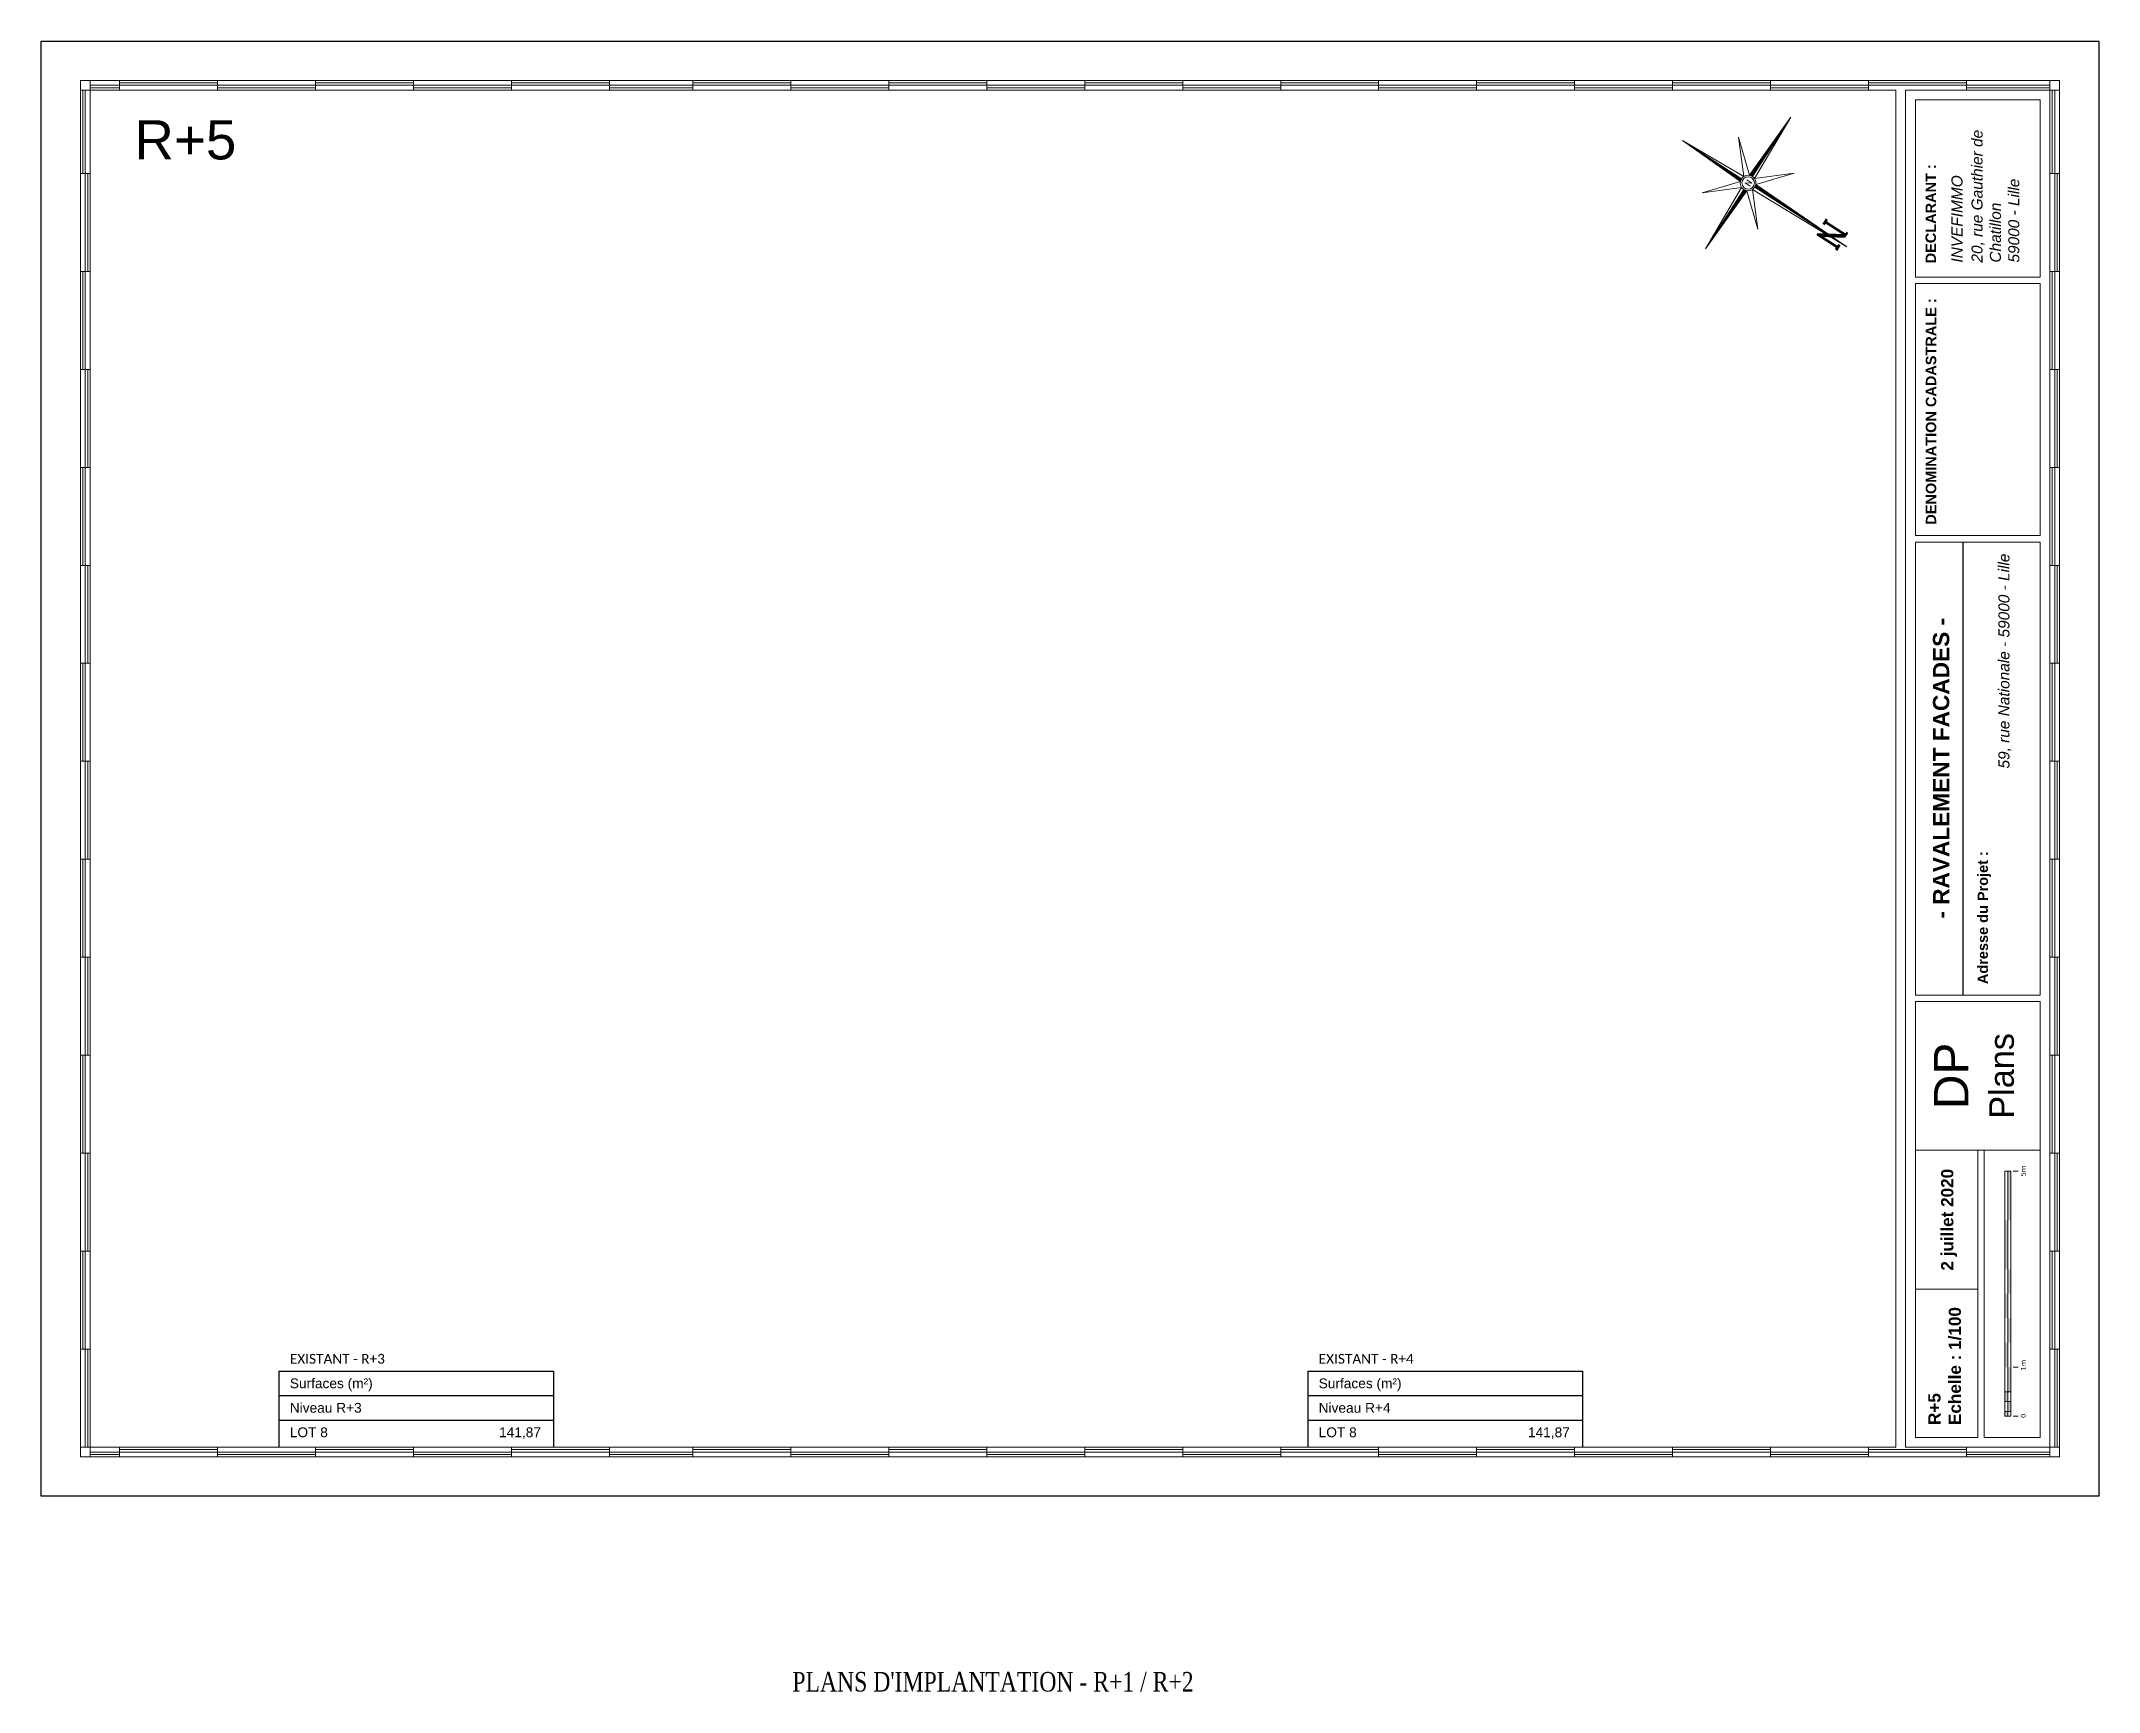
# Paper-space layout 'DP17 - Plans R+5' of a CAD drawing. Header units: millimetres. Extents: x 0 to 420, y -40 to 297.
# The model-space entities are those that its viewports show. They can reach past a viewport. Long polylines and large blocks are cut down to what shows.
import ezdxf
from ezdxf.enums import TextEntityAlignment as Align

# ---------------------------------------------------------------- set-up
doc = ezdxf.new("R2010")
doc.units = ezdxf.units.MM
doc.linetypes.add('Chemin', pattern=[0.5, 0.3, -0.2])
for name, color, linetype, lineweight in [('30 - Mise en page', 5, 'Continuous', 13), ('31 - Textes', 4, 'Continuous', 5), ('32 - Echelle graphique', 7, 'Continuous', 9), ('36 - CADRE 02', 40, 'Continuous', 20), ('39 - CADRE 05 - Texte', 152, 'Continuous', 9), ('59 - TxT', 120, 'Continuous', 0), ('_cadre200', 7, 'Continuous', 15)]:
    doc.layers.add(name, color=color, linetype=linetype, lineweight=lineweight)
doc.layers.add('35 - FeneTre Impr. 01', color=190, linetype='Continuous', lineweight=20, plot=False)
doc.layers.add('37 - CADRE 03 no impr.', color=42, linetype='Continuous', plot=False)
doc.layers.add('70 - Surfaces', color=21, linetype='Continuous')
doc.styles.add('ARIAL', font='arial.ttf')
doc.styles.add('CR_Cot', font='simplex.shx', dxfattribs={"width": 0.8})
doc.styles.add('Legend', font='calibri.ttf')
doc.styles.add('ROMAND', font='romand', dxfattribs={"height": 6})
doc.styles.add('ROMANT', font='romant', dxfattribs={"width": 1.5, "oblique": 13.5, "height": 2})
doc.styles.get("Standard").update_dxf_attribs({"font": 'arial.ttf'})

# ---------------------------------------------------------------- blocks, each defined once
blk = doc.blocks.new('*X1')
at = {"color": 0}
for p, q in [((5.658, 3.059), (5.659, 3.061)), ((5.659, 3.042), (5.676, 3.06)), ((5.66, 3.026), (5.693, 3.059)), ((5.661, 3.009), (5.71, 3.059)), ((5.669, 3), (5.727, 3.058)), ((5.687, 3), (5.744, 3.057)), ((5.705, 3), (5.761, 3.056)), ((5.722, 3), (5.778, 3.056)), ((5.74, 3), (5.795, 3.055)), ((5.758, 3), (5.812, 3.054)), ((5.775, 3), (5.829, 3.054)), ((5.793, 3), (5.846, 3.053)), ((5.811, 3), (5.863, 3.052)), ((5.828, 3), (5.88, 3.051)), ((5.846, 3), (5.897, 3.051)), ((5.864, 3), (5.914, 3.05)), ((5.881, 3), (5.931, 3.049)), ((5.899, 3), (5.948, 3.049)), ((5.917, 3), (5.965, 3.048)), ((5.934, 3), (5.982, 3.047)), ((5.952, 3), (5.999, 3.046)), ((5.97, 3), (6.016, 3.046)), ((5.988, 3), (6.033, 3.045)), ((6.005, 3), (6.049, 3.044)), ((6.023, 3), (6.066, 3.044)), ((6.041, 3), (6.083, 3.043)), ((6.058, 3), (6.1, 3.042)), ((6.076, 3), (6.117, 3.041)), ((6.094, 3), (6.134, 3.041)), ((6.111, 3), (6.151, 3.04)), ((6.129, 3), (6.168, 3.039)), ((6.147, 3), (6.185, 3.039)), ((6.164, 3), (6.202, 3.038)), ((6.182, 3), (6.219, 3.037)), ((6.2, 3), (6.236, 3.036)), ((6.217, 3), (6.253, 3.036)), ((6.235, 3), (6.27, 3.035)), ((6.253, 3), (6.287, 3.034)), ((6.27, 3), (6.304, 3.034)), ((6.288, 3), (6.321, 3.033)), ((6.306, 3), (6.338, 3.032)), ((6.323, 3), (6.355, 3.031)), ((6.341, 3), (6.372, 3.031)), ((6.359, 3), (6.389, 3.03)), ((6.376, 3), (6.406, 3.029)), ((6.394, 3), (6.423, 3.029)), ((6.412, 3), (6.44, 3.028)), ((6.429, 3), (6.457, 3.027)), ((6.447, 3), (6.474, 3.026)), ((6.465, 3), (6.491, 3.026)), ((6.483, 3), (6.507, 3.025)), ((6.5, 3), (6.524, 3.024)), ((6.518, 3), (6.541, 3.024)), ((6.536, 3), (6.558, 3.023)), ((6.553, 3), (6.575, 3.022)), ((6.571, 3), (6.592, 3.021)), ((6.589, 3), (6.609, 3.021)), ((6.606, 3), (6.626, 3.02)), ((6.624, 3), (6.643, 3.019)), ((6.642, 3), (6.66, 3.019)), ((6.659, 3), (6.677, 3.018)), ((6.677, 3), (6.694, 3.017)), ((6.695, 3), (6.711, 3.016)), ((6.712, 3), (6.728, 3.016)), ((6.73, 3), (6.745, 3.015)), ((6.748, 3), (6.762, 3.014)), ((6.765, 3), (6.779, 3.014)), ((6.783, 3), (6.796, 3.013)), ((6.801, 3), (6.813, 3.012)), ((6.818, 3), (6.83, 3.011)), ((6.836, 3), (6.847, 3.011)), ((6.854, 3), (6.864, 3.01)), ((6.871, 3), (6.881, 3.009)), ((6.889, 3), (6.898, 3.009)), ((6.907, 3), (6.915, 3.008)), ((6.924, 3), (6.932, 3.007)), ((6.942, 3), (6.949, 3.006)), ((6.96, 3), (6.965, 3.006)), ((6.977, 3), (6.982, 3.005)), ((6.995, 3), (6.999, 3.004)), ((7.013, 3), (7.016, 3.004)), ((7.031, 3), (7.033, 3.003)), ((7.048, 3), (7.05, 3.002)), ((7.066, 3), (7.067, 3.001)), ((7.084, 3), (7.084, 3.001))]:
    blk.add_line(p, q, dxfattribs=at)
blk = doc.blocks.new('*X2')
at = {"color": 0}
for p, q in [((5.5, 2.795), (5.555, 2.85)), ((5.5, 2.813), (5.536, 2.849)), ((5.5, 2.831), (5.516, 2.847)), ((5.5, 2.778), (5.561, 2.838)), ((5.5, 2.76), (5.56, 2.82)), ((5.5, 2.742), (5.559, 2.801)), ((5.5, 2.725), (5.558, 2.783)), ((5.5, 2.707), (5.558, 2.764)), ((5.5, 2.689), (5.557, 2.746)), ((5.5, 2.672), (5.556, 2.728)), ((5.5, 2.654), (5.555, 2.709)), ((5.5, 2.636), (5.554, 2.691)), ((5.5, 2.619), (5.554, 2.672)), ((5.5, 2.601), (5.553, 2.654)), ((5.5, 2.583), (5.552, 2.635)), ((5.5, 2.566), (5.551, 2.617)), ((5.5, 2.548), (5.551, 2.598)), ((5.5, 2.53), (5.55, 2.58)), ((5.5, 2.512), (5.549, 2.561)), ((5.5, 2.495), (5.548, 2.543)), ((5.5, 2.477), (5.547, 2.525)), ((5.5, 2.459), (5.547, 2.506)), ((5.5, 2.442), (5.546, 2.488)), ((5.5, 2.424), (5.545, 2.469)), ((5.5, 2.406), (5.544, 2.451)), ((5.5, 2.389), (5.544, 2.432)), ((5.5, 2.371), (5.543, 2.414)), ((5.5, 2.353), (5.542, 2.395)), ((5.5, 2.336), (5.541, 2.377)), ((5.5, 2.318), (5.54, 2.358)), ((5.5, 2.3), (5.54, 2.34)), ((5.5, 2.283), (5.539, 2.321)), ((5.5, 2.265), (5.538, 2.303)), ((5.5, 2.247), (5.537, 2.285)), ((5.5, 2.23), (5.537, 2.266)), ((5.5, 2.212), (5.536, 2.248)), ((5.5, 2.194), (5.535, 2.229)), ((5.5, 2.177), (5.534, 2.211)), ((5.5, 2.159), (5.533, 2.192)), ((5.5, 2.141), (5.533, 2.174)), ((5.5, 2.124), (5.532, 2.155)), ((5.5, 2.106), (5.531, 2.137)), ((5.5, 2.088), (5.53, 2.118)), ((5.5, 2.071), (5.53, 2.1)), ((5.5, 2.053), (5.529, 2.082)), ((5.5, 2.035), (5.528, 2.063)), ((5.5, 2.017), (5.527, 2.045)), ((5.5, 2), (5.526, 2.026)), ((5.5, 1.982), (5.526, 2.008)), ((5.5, 1.964), (5.525, 1.989)), ((5.5, 1.947), (5.524, 1.971)), ((5.5, 1.929), (5.523, 1.952)), ((5.5, 1.911), (5.523, 1.934)), ((5.5, 1.894), (5.522, 1.915)), ((5.5, 1.876), (5.521, 1.897)), ((5.5, 1.858), (5.52, 1.879)), ((5.5, 1.841), (5.519, 1.86)), ((5.5, 1.823), (5.519, 1.842)), ((5.5, 1.805), (5.518, 1.823)), ((5.5, 1.788), (5.517, 1.805)), ((5.5, 1.77), (5.516, 1.786)), ((5.5, 1.752), (5.516, 1.768)), ((5.5, 1.735), (5.515, 1.749)), ((5.5, 1.717), (5.514, 1.731)), ((5.5, 1.699), (5.513, 1.712)), ((5.5, 1.682), (5.512, 1.694)), ((5.5, 1.664), (5.512, 1.676)), ((5.5, 1.646), (5.511, 1.657)), ((5.5, 1.629), (5.51, 1.639)), ((5.5, 1.611), (5.509, 1.62)), ((5.5, 1.593), (5.509, 1.602)), ((5.5, 1.576), (5.508, 1.583)), ((5.5, 1.558), (5.507, 1.565)), ((5.5, 1.54), (5.506, 1.546)), ((5.5, 1.523), (5.505, 1.528)), ((5.5, 1.505), (5.505, 1.509)), ((5.5, 1.487), (5.504, 1.491)), ((5.5, 1.469), (5.503, 1.473)), ((5.5, 1.452), (5.502, 1.454)), ((5.5, 1.434), (5.502, 1.436)), ((5.5, 1.416), (5.501, 1.417))]:
    blk.add_line(p, q, dxfattribs=at)
blk = doc.blocks.new('*X3')
at = {"color": 0}
for p, q in [((3.901, 3), (3.902, 3)), ((3.918, 2.999), (3.919, 3)), ((3.935, 2.999), (3.937, 3)), ((3.952, 2.998), (3.955, 3)), ((3.969, 2.997), (3.972, 3)), ((3.986, 2.996), (3.99, 3)), ((4.003, 2.996), (4.008, 3)), ((4.02, 2.995), (4.025, 3)), ((4.037, 2.994), (4.043, 3)), ((4.054, 2.994), (4.061, 3)), ((4.071, 2.993), (4.078, 3)), ((4.088, 2.992), (4.096, 3)), ((4.105, 2.991), (4.114, 3)), ((4.122, 2.991), (4.131, 3)), ((4.139, 2.99), (4.149, 3)), ((4.156, 2.989), (4.167, 3)), ((4.173, 2.988), (4.184, 3)), ((4.19, 2.988), (4.202, 3)), ((4.207, 2.987), (4.22, 3)), ((4.224, 2.986), (4.237, 3)), ((4.241, 2.986), (4.255, 3)), ((4.258, 2.985), (4.273, 3)), ((4.275, 2.984), (4.29, 3)), ((4.292, 2.983), (4.308, 3)), ((4.309, 2.983), (4.326, 3)), ((4.326, 2.982), (4.344, 3)), ((4.343, 2.981), (4.361, 3)), ((4.359, 2.981), (4.379, 3)), ((4.376, 2.98), (4.397, 3)), ((4.393, 2.979), (4.414, 3)), ((4.41, 2.978), (4.432, 3)), ((4.427, 2.978), (4.45, 3)), ((4.444, 2.977), (4.467, 3)), ((4.461, 2.976), (4.485, 3)), ((4.478, 2.976), (4.503, 3)), ((4.495, 2.975), (4.52, 3)), ((4.512, 2.974), (4.538, 3)), ((4.529, 2.973), (4.556, 3)), ((4.546, 2.973), (4.573, 3)), ((4.563, 2.972), (4.591, 3)), ((4.58, 2.971), (4.609, 3)), ((4.597, 2.971), (4.626, 3)), ((4.614, 2.97), (4.644, 3)), ((4.631, 2.969), (4.662, 3)), ((4.648, 2.968), (4.679, 3)), ((4.665, 2.968), (4.697, 3)), ((4.682, 2.967), (4.715, 3)), ((4.699, 2.966), (4.732, 3)), ((4.716, 2.966), (4.75, 3)), ((4.733, 2.965), (4.768, 3)), ((4.75, 2.964), (4.785, 3)), ((4.767, 2.963), (4.803, 3)), ((4.784, 2.963), (4.821, 3)), ((4.801, 2.962), (4.838, 3)), ((4.817, 2.961), (4.856, 3)), ((4.834, 2.961), (4.874, 3)), ((4.851, 2.96), (4.892, 3)), ((4.868, 2.959), (4.909, 3)), ((4.885, 2.958), (4.927, 3)), ((4.902, 2.958), (4.945, 3)), ((4.919, 2.957), (4.962, 3)), ((4.936, 2.956), (4.98, 3)), ((4.953, 2.956), (4.998, 3)), ((4.97, 2.955), (5.015, 3)), ((4.987, 2.954), (5.033, 3)), ((5.004, 2.953), (5.051, 3)), ((5.021, 2.953), (5.068, 3)), ((5.038, 2.952), (5.086, 3)), ((5.055, 2.951), (5.104, 3)), ((5.072, 2.951), (5.121, 3)), ((5.089, 2.95), (5.139, 3)), ((5.106, 2.949), (5.157, 3)), ((5.123, 2.948), (5.174, 3)), ((5.14, 2.948), (5.192, 3)), ((5.157, 2.947), (5.21, 3)), ((5.174, 2.946), (5.227, 3)), ((5.191, 2.946), (5.245, 3)), ((5.208, 2.945), (5.263, 3)), ((5.225, 2.944), (5.28, 3)), ((5.242, 2.943), (5.298, 3)), ((5.259, 2.943), (5.316, 3)), ((5.275, 2.942), (5.333, 3)), ((5.292, 2.941), (5.343, 2.992)), ((5.309, 2.941), (5.344, 2.975)), ((5.326, 2.94), (5.345, 2.958)), ((5.343, 2.939), (5.346, 2.941))]:
    blk.add_line(p, q, dxfattribs=at)
blk = doc.blocks.new('*X4')
at = {"color": 0}
for p, q in [((5.49, 5.049), (5.5, 5.058)), ((5.49, 5.03), (5.5, 5.04)), ((5.491, 5.085), (5.5, 5.093)), ((5.491, 5.067), (5.5, 5.076)), ((5.492, 5.121), (5.5, 5.129)), ((5.492, 5.103), (5.5, 5.111)), ((5.493, 5.158), (5.5, 5.164)), ((5.493, 5.139), (5.5, 5.146)), ((5.494, 5.194), (5.5, 5.199)), ((5.494, 5.176), (5.5, 5.182)), ((5.495, 5.23), (5.5, 5.235)), ((5.495, 5.212), (5.5, 5.217)), ((5.496, 5.267), (5.5, 5.27)), ((5.496, 5.248), (5.5, 5.253)), ((5.497, 5.303), (5.5, 5.306)), ((5.497, 5.285), (5.5, 5.288)), ((5.498, 5.339), (5.5, 5.341)), ((5.498, 5.321), (5.5, 5.323)), ((5.499, 5.376), (5.5, 5.376)), ((5.499, 5.357), (5.5, 5.359)), ((5.5, 5.394), (5.5, 5.394)), ((5.479, 4.631), (5.5, 4.651)), ((5.479, 4.612), (5.5, 4.634)), ((5.48, 4.667), (5.5, 4.687)), ((5.48, 4.649), (5.5, 4.669)), ((5.481, 4.703), (5.5, 4.722)), ((5.481, 4.685), (5.5, 4.705)), ((5.482, 4.74), (5.5, 4.758)), ((5.482, 4.721), (5.5, 4.74)), ((5.483, 4.776), (5.5, 4.793)), ((5.483, 4.758), (5.5, 4.775)), ((5.484, 4.812), (5.5, 4.828)), ((5.484, 4.794), (5.5, 4.811)), ((5.485, 4.849), (5.5, 4.864)), ((5.485, 4.83), (5.5, 4.846)), ((5.486, 4.903), (5.5, 4.917)), ((5.486, 4.885), (5.5, 4.899)), ((5.486, 4.867), (5.5, 4.881)), ((5.487, 4.939), (5.5, 4.952)), ((5.487, 4.921), (5.5, 4.934)), ((5.488, 4.976), (5.5, 4.987)), ((5.488, 4.958), (5.5, 4.97)), ((5.489, 5.012), (5.5, 5.023)), ((5.489, 4.994), (5.5, 5.005)), ((5.467, 4.194), (5.5, 4.227)), ((5.467, 4.176), (5.5, 4.21)), ((5.468, 4.231), (5.5, 4.263)), ((5.468, 4.213), (5.5, 4.245)), ((5.469, 4.267), (5.5, 4.298)), ((5.469, 4.249), (5.5, 4.28)), ((5.47, 4.303), (5.5, 4.333)), ((5.47, 4.285), (5.5, 4.316)), ((5.471, 4.34), (5.5, 4.369)), ((5.471, 4.322), (5.5, 4.351)), ((5.472, 4.376), (5.5, 4.404)), ((5.472, 4.358), (5.5, 4.386)), ((5.473, 4.413), (5.5, 4.439)), ((5.473, 4.394), (5.5, 4.422)), ((5.474, 4.449), (5.5, 4.475)), ((5.474, 4.431), (5.5, 4.457)), ((5.475, 4.485), (5.5, 4.51)), ((5.475, 4.467), (5.5, 4.492)), ((5.476, 4.522), (5.5, 4.545)), ((5.476, 4.503), (5.5, 4.528)), ((5.477, 4.558), (5.5, 4.581)), ((5.477, 4.54), (5.5, 4.563)), ((5.478, 4.594), (5.5, 4.616)), ((5.478, 4.576), (5.5, 4.598)), ((5.455, 3.758), (5.5, 3.803)), ((5.455, 3.74), (5.5, 3.785)), ((5.456, 3.795), (5.5, 3.838)), ((5.456, 3.777), (5.5, 3.821)), ((5.457, 3.831), (5.5, 3.874)), ((5.457, 3.813), (5.5, 3.856)), ((5.458, 3.867), (5.5, 3.909)), ((5.458, 3.849), (5.5, 3.891)), ((5.459, 3.904), (5.5, 3.944)), ((5.459, 3.886), (5.5, 3.927)), ((5.46, 3.94), (5.5, 3.98)), ((5.46, 3.922), (5.5, 3.962)), ((5.461, 3.976), (5.5, 4.015)), ((5.461, 3.958), (5.5, 3.997)), ((5.462, 4.013), (5.5, 4.05)), ((5.462, 3.995), (5.5, 4.033)), ((5.463, 4.049), (5.5, 4.086)), ((5.463, 4.031), (5.5, 4.068)), ((5.464, 4.085), (5.5, 4.121)), ((5.464, 4.067), (5.5, 4.103)), ((5.465, 4.122), (5.5, 4.156)), ((5.465, 4.104), (5.5, 4.139)), ((5.466, 4.158), (5.5, 4.192)), ((5.466, 4.14), (5.5, 4.174)), ((5.443, 3.304), (5.5, 3.361)), ((5.444, 3.34), (5.5, 3.396)), ((5.444, 3.322), (5.5, 3.379)), ((5.445, 3.377), (5.5, 3.432)), ((5.445, 3.359), (5.5, 3.414)), ((5.446, 3.413), (5.5, 3.467)), ((5.446, 3.395), (5.5, 3.449)), ((5.447, 3.468), (5.5, 3.52)), ((5.447, 3.449), (5.5, 3.502)), ((5.447, 3.431), (5.5, 3.485)), ((5.448, 3.504), (5.5, 3.555)), ((5.448, 3.486), (5.5, 3.538)), ((5.449, 3.54), (5.5, 3.591)), ((5.449, 3.522), (5.5, 3.573)), ((5.45, 3.577), (5.5, 3.626)), ((5.45, 3.558), (5.5, 3.608)), ((5.451, 3.613), (5.5, 3.662)), ((5.451, 3.595), (5.5, 3.644)), ((5.452, 3.649), (5.5, 3.697)), ((5.452, 3.631), (5.5, 3.679)), ((5.453, 3.686), (5.5, 3.732)), ((5.453, 3.667), (5.5, 3.715)), ((5.454, 3.722), (5.5, 3.768)), ((5.454, 3.704), (5.5, 3.75)), ((5.439, 3.159), (5.5, 3.22)), ((5.44, 3.195), (5.5, 3.255)), ((5.44, 3.177), (5.5, 3.237)), ((5.441, 3.231), (5.5, 3.29)), ((5.441, 3.213), (5.5, 3.273)), ((5.442, 3.268), (5.5, 3.326)), ((5.442, 3.25), (5.5, 3.308)), ((5.443, 3.286), (5.5, 3.343)), ((5.458, 3.16), (5.5, 3.202)), ((5.476, 3.16), (5.5, 3.184)), ((5.494, 3.16), (5.5, 3.167))]:
    blk.add_line(p, q, dxfattribs=at)
blk = doc.blocks.new('ROSEVENT')
for p, q in [((-0.078, 0.142), (-0.017, 2.394)), ((-0.017, 0.154), (-0.017, 2.394)), ((-0.017, 2.394), (0.044, 0.142)), ((-0.696, 0.673), (-0.078, 0.142)), ((-0.165, 0.056), (-0.696, 0.673)), ((0.044, 0.142), (0.662, 0.673)), ((0.662, 0.673), (0.131, 0.056)), ((-1.617, -0.006), (-0.165, 0.056)), ((-0.077, 0.155), (-0.014, 0.155)), ((0.131, 0.056), (1.583, -0.006)), ((0.144, -0.003), (0.141, 0.057)), ((-0.177, -0.006), (-1.617, -0.006)), ((-0.165, -0.067), (-1.617, -0.006)), ((-0.696, -0.684), (-0.165, -0.067)), ((-0.078, -0.153), (-0.696, -0.684)), ((-0.175, -0.003), (-0.171, -0.066)), ((-0.017, -1.606), (-0.078, -0.153)), ((0.044, -0.153), (-0.017, -1.606)), ((-0.017, -0.16), (0.049, -0.154)), ((-0.017, -0.166), (-0.017, -1.606)), ((0.662, -0.684), (0.044, -0.153)), ((1.583, -0.006), (0.131, -0.067)), ((0.131, -0.067), (0.662, -0.684)), ((0.143, -0.006), (1.583, -0.006))]:
    blk.add_line(p, q)
for radius in [0.159, 0.127]:
    blk.add_circle((-0.017, -0.006), radius)
for name in ['*X4', '*X1', '*X3', '*X2']:
    blk.add_blockref(name, (-5.517, -3.006))
for height, style, p in [(0.5, 'ROMANT', (-0.317, 1.744)), (0.122, 'ROMAND', (-0.08, -0.061))]:
    blk.add_text('N', height=height, dxfattribs=dict(style=style)).set_placement(p)
blk = doc.blocks.new('FLNORD')
at = {"xscale": 4, "yscale": 4, "zscale": 4, "rotation": 359.9999991217657}
blk.add_blockref('ROSEVENT', (-0.93, -0.17), dxfattribs=at)

msp = doc.modelspace()

# ---------------------------------------------------------------- linework, layer by layer
at = {"layer": '70 - Surfaces', "linetype": 'Continuous'}
for p, q in [((-10619.18, 557.18), (-10058.67, 557.18)), ((-8519.18, 557.18), (-7958.66, 557.18)), ((-10619.18, 507.18), (-10058.67, 507.18)), ((-8519.18, 507.18), (-7958.66, 507.18)), ((-10619.18, 457.18), (-10058.67, 457.18)), ((-8519.18, 457.18), (-7958.66, 457.18))]:
    msp.add_line(p, q, dxfattribs=at)
at = {"layer": '70 - Surfaces'}
for p, q in [((-10619.18, 557.18), (-10619.18, 7.18)), ((-10058.67, 557.18), (-10058.67, 7.18)), ((-8519.18, 557.18), (-8519.18, 87.18)), ((-7958.66, 557.18), (-7958.66, 87.18))]:
    msp.add_line(p, q, dxfattribs=at)

# ---------------------------------------------------------------- texts
at = {"layer": '31 - Textes'}
for s, p in [('141,87', (-10084.29, 422.18)), ('141,87', (-7984.28, 422.18)), ('11,49', (-10084.29, 372.18)), ('13,49', (-7984.28, 372.18))]:
    msp.add_text(s, height=20, dxfattribs=at).set_placement(p, align=Align.RIGHT)
at = {"layer": '59 - TxT', "linetype": 'Chemin', "ltscale": 0.1, "style": 'Legend'}
for s, p in [('EXISTANT - R+3', (-10596.89, 572.18)), ('EXISTANT - R+4', (-8496.88, 572.18))]:
    msp.add_text(s, height=20, dxfattribs=at).set_placement(p)
at = {"layer": '70 - Surfaces'}
for s, p in [('Surfaces (m²)', (-10596.89, 522.18)), ('Surfaces (m²)', (-8496.88, 522.18)), ('Niveau R+3', (-10596.89, 472.18)), ('Niveau R+4', (-8496.88, 472.18)), ('LOT 8', (-10596.89, 422.18)), ('LOT 8', (-8496.88, 422.18)), ('Bureau :', (-10596.89, 372.18)), ('Chambre 1 :', (-8496.88, 372.18))]:
    msp.add_text(s, height=20, dxfattribs=at).set_placement(p)

psp = doc.layouts.new('DP17 - Plans R+5')

# ---------------------------------------------------------------- hatches: boundary and pattern name
at = {"layer": '32 - Echelle graphique'}
h = psp.add_hatch(color=7, dxfattribs=at)
h.paths.add_polyline_path([(401.44, 56.31), (402.04, 56.31), (402.04, 66.31), (401.44, 66.31)])
h.paths.add_polyline_path([(400.84, 46.31), (401.44, 46.31), (401.44, 56.31), (400.84, 56.31)])
h.paths.add_polyline_path([(402.04, 46.31), (401.44, 46.31), (401.44, 41.31), (402.04, 41.31)])
h.paths.add_polyline_path([(401.44, 41.31), (400.84, 41.31), (400.84, 36.31), (401.44, 36.31)])
h.paths.add_polyline_path([(401.44, 31.31), (402.04, 31.31), (402.04, 36.31), (401.44, 36.31)])
h.paths.add_polyline_path([(400.84, 26.31), (401.44, 26.31), (401.44, 31.31), (400.84, 31.31)])
h.paths.add_polyline_path([(402.04, 26.31), (401.44, 26.31), (401.44, 21.31), (402.04, 21.31)])
h.paths.add_polyline_path([(400.84, 19.31), (401.44, 19.31), (401.44, 21.31), (400.84, 21.31)])
h.paths.add_polyline_path([(401.44, 17.31), (402.04, 17.31), (402.04, 19.31), (401.44, 19.31)])
h.paths.add_polyline_path([(400.84, 16.31), (401.44, 16.31), (401.44, 17.31), (400.84, 17.31)])

# ---------------------------------------------------------------- linework, layer by layer
at = {"layer": '30 - Mise en page'}
for p, q in [((8, 287), (10, 287)), ((8.5, 287), (8.5, 270)), ((9, 270), (9, 287)), ((10, 287), (10, 289)), ((10, 288), (16, 288)), ((16, 287.5), (10, 287.5)), ((16, 287), (16, 289)), ((36, 288.5), (16, 288.5)), ((16, 288), (36, 288)), ((36, 287), (36, 289)), ((36, 288), (56, 288)), ((56, 287.5), (36, 287.5)), ((56, 287), (56, 289)), ((76, 288.5), (56, 288.5)), ((56, 288), (76, 288)), ((76, 287), (76, 289)), ((76, 288), (96, 288)), ((96, 287.5), (76, 287.5)), ((96, 287), (96, 289)), ((116, 288.5), (96, 288.5)), ((96, 288), (116, 288)), ((116, 287), (116, 289)), ((116, 288), (133, 288)), ((133, 287.5), (116, 287.5)), ((133, 287), (133, 289)), ((133, 287), (133, 289)), ((153, 288.5), (133, 288.5)), ((133, 288), (153, 288)), ((153, 287), (153, 289)), ((153, 288), (173, 288)), ((173, 287.5), (153, 287.5)), ((173, 287), (173, 289)), ((193, 288.5), (173, 288.5)), ((173, 288), (193, 288)), ((193, 287), (193, 289)), ((193, 288), (213, 288)), ((213, 287.5), (193, 287.5)), ((213, 287), (213, 289)), ((233, 288.5), (213, 288.5)), ((213, 288), (233, 288)), ((233, 287), (233, 289)), ((233, 288), (253, 288)), ((253, 287.5), (233, 287.5)), ((253, 287), (253, 289)), ((273, 288.5), (253, 288.5)), ((253, 288), (273, 288)), ((273, 287), (273, 289)), ((273, 288), (293, 288)), ((293, 287.5), (273, 287.5)), ((293, 287), (293, 289)), ((313, 288.5), (293, 288.5)), ((293, 288), (313, 288)), ((313, 287), (313, 289)), ((313, 288), (333, 288)), ((333, 287.5), (313, 287.5)), ((333, 287), (333, 289)), ((353, 288.5), (333, 288.5)), ((333, 288), (353, 288)), ((353, 287), (353, 289)), ((353, 288), (373, 288)), ((373, 287.5), (353, 287.5)), ((373, 287), (373, 289)), ((393, 288.5), (373, 288.5)), ((373, 288), (393, 288)), ((380.56, 287), (380.56, 10)), ((393, 287), (393, 289)), ((393, 288), (410, 288)), ((410, 287.5), (393, 287.5)), ((410, 289), (410, 287)), ((410, 287), (410, 289)), ((410, 287), (412, 287)), ((410.5, 287), (410.5, 270)), ((411, 270), (411, 287)), ((382.56, 285), (407.99, 285)), ((382.56, 248.84), (382.56, 285)), ((407.99, 248.84), (407.99, 285)), ((8, 270), (10, 270)), ((9, 250), (9, 270)), ((9.5, 270), (9.5, 250)), ((410, 270), (412, 270)), ((411, 250), (411, 270)), ((411.5, 270), (411.5, 250)), ((8, 250), (10, 250)), ((8.5, 250), (8.5, 230)), ((9, 230), (9, 250)), ((407.99, 248.84), (382.56, 248.84)), ((410, 250), (412, 250)), ((410.5, 250), (410.5, 230)), ((411, 230), (411, 250)), ((382.56, 196.06), (382.56, 247.51)), ((407.99, 247.51), (382.56, 247.51)), ((407.99, 196.06), (407.99, 247.51)), ((8, 230), (10, 230)), ((9, 210), (9, 230)), ((9.5, 230), (9.5, 210)), ((410, 230), (412, 230)), ((411, 210), (411, 230)), ((411.5, 230), (411.5, 210)), ((8, 210), (10, 210)), ((8.5, 210), (8.5, 190)), ((9, 190), (9, 210)), ((410, 210), (412, 210)), ((410.5, 210), (410.5, 190)), ((411, 190), (411, 210)), ((407.99, 196.06), (382.56, 196.06)), ((407.99, 194.73), (382.56, 194.73)), ((382.56, 102.27), (382.56, 194.73)), ((407.99, 102.27), (407.99, 194.73)), ((8, 190), (10, 190)), ((9, 170), (9, 190)), ((9.5, 190), (9.5, 170)), ((410, 190), (412, 190)), ((411, 170), (411, 190)), ((411.5, 190), (411.5, 170)), ((8, 170), (10, 170)), ((8.5, 170), (8.5, 150)), ((9, 150), (9, 170)), ((410, 170), (412, 170)), ((410.5, 170), (410.5, 150)), ((411, 150), (411, 170)), ((8, 150), (10, 150)), ((9, 130), (9, 150)), ((9.5, 150), (9.5, 130)), ((410, 150), (412, 150)), ((411, 130), (411, 150)), ((411.5, 150), (411.5, 130)), ((8, 130), (10, 130)), ((8.5, 130), (8.5, 110)), ((9, 110), (9, 130)), ((410, 130), (412, 130)), ((410.5, 130), (410.5, 110)), ((411, 110), (411, 130)), ((8, 110), (10, 110)), ((9, 90), (9, 110)), ((9.5, 110), (9.5, 90)), ((410, 110), (412, 110)), ((411, 90), (411, 110)), ((411.5, 110), (411.5, 90)), ((382.56, 102.27), (407.99, 102.27)), ((382.56, 12), (382.56, 100.95)), ((407.99, 100.95), (382.56, 100.95)), ((407.99, 12), (407.99, 100.95)), ((8, 90), (10, 90)), ((8.5, 90), (8.5, 70)), ((9, 70), (9, 90)), ((410, 90), (412, 90)), ((410.5, 90), (410.5, 70)), ((411, 70), (411, 90)), ((8, 70), (10, 70)), ((9, 50), (9, 70)), ((9.5, 70), (9.5, 50)), ((396.6, 70.62), (382.56, 70.62)), ((395.28, 12), (395.28, 70.62)), ((407.99, 70.62), (396.6, 70.62)), ((396.6, 12), (396.6, 70.62)), ((410, 70), (412, 70)), ((411, 50), (411, 70)), ((411.5, 70), (411.5, 50)), ((8, 50), (10, 50)), ((8.5, 50), (8.5, 30)), ((9, 30), (9, 50)), ((410, 50), (412, 50)), ((410.5, 50), (410.5, 30)), ((411, 30), (411, 50)), ((395.28, 42.22), (382.56, 42.22)), ((8, 30), (10, 30)), ((9, 10), (9, 30)), ((9.5, 30), (9.5, 10)), ((410, 30), (412, 30)), ((411, 10), (411, 30)), ((411.5, 30), (411.5, 10)), ((8, 10), (10, 10)), ((10, 10), (10, 8)), ((10, 9), (16, 9)), ((16, 8.5), (10, 8.5)), ((16, 8), (16, 10)), ((36, 9.5), (16, 9.5)), ((16, 9), (36, 9)), ((36, 8), (36, 10)), ((36, 9), (56, 9)), ((56, 8.5), (36, 8.5)), ((56, 8), (56, 10)), ((76, 9.5), (56, 9.5)), ((56, 9), (76, 9)), ((76, 8), (76, 10)), ((76, 9), (96, 9)), ((96, 8.5), (76, 8.5)), ((96, 8), (96, 10)), ((116, 9.5), (96, 9.5)), ((96, 9), (116, 9)), ((116, 8), (116, 10)), ((116, 9), (133, 9)), ((133, 8.5), (116, 8.5)), ((133, 8), (133, 10)), ((133, 8), (133, 10)), ((153, 9.5), (133, 9.5)), ((133, 9), (153, 9)), ((153, 8), (153, 10)), ((153, 9), (173, 9)), ((173, 8.5), (153, 8.5)), ((173, 8), (173, 10)), ((193, 9.5), (173, 9.5)), ((173, 9), (193, 9)), ((193, 8), (193, 10)), ((193, 9), (213, 9)), ((213, 8.5), (193, 8.5)), ((213, 8), (213, 10)), ((233, 9.5), (213, 9.5)), ((213, 9), (233, 9)), ((233, 8), (233, 10)), ((233, 9), (253, 9)), ((253, 8.5), (233, 8.5)), ((253, 8), (253, 10)), ((273, 9.5), (253, 9.5)), ((253, 9), (273, 9)), ((273, 8), (273, 10)), ((273, 9), (293, 9)), ((293, 8.5), (273, 8.5)), ((293, 8), (293, 10)), ((313, 9.5), (293, 9.5)), ((293, 9), (313, 9)), ((313, 8), (313, 10)), ((313, 9), (333, 9)), ((333, 8.5), (313, 8.5)), ((333, 8), (333, 10)), ((353, 9.5), (333, 9.5)), ((333, 9), (353, 9)), ((353, 8), (353, 10)), ((353, 9), (373, 9)), ((373, 8.5), (353, 8.5)), ((373, 8), (373, 10)), ((393, 9.5), (373, 9.5)), ((373, 9), (393, 9)), ((395.28, 12), (382.56, 12)), ((393, 8), (393, 10)), ((393, 9), (410, 9)), ((410, 8.5), (393, 8.5)), ((407.99, 12), (396.6, 12)), ((410, 10), (412, 10)), ((410, 10), (410, 8)), ((410, 8), (410, 10))]:
    psp.add_line(p, q, dxfattribs=at)
at = {"layer": '30 - Mise en page', "linetype": 'ByBlock', "lineweight": -2}
psp.add_line((392.28, 102.27), (392.28, 194.73), dxfattribs=at)
at = {"layer": '32 - Echelle graphique', "color": 7}
for p, q in [((400.84, 16.31), (400.84, 66.31)), ((402.04, 66.31), (400.84, 66.31)), ((401.44, 66.31), (401.44, 16.31)), ((402.04, 16.31), (402.04, 66.31)), ((402.54, 66.31), (403.54, 66.31)), ((402.04, 26.31), (402.04, 21.31)), ((402.54, 26.31), (403.54, 26.31)), ((402.04, 21.31), (400.84, 21.31)), ((402.04, 19.31), (400.84, 19.31)), ((402.04, 17.31), (400.84, 17.31)), ((402.04, 16.31), (400.84, 16.31)), ((402.54, 16.31), (403.54, 16.31))]:
    psp.add_line(p, q, dxfattribs=at)
at = {"layer": '36 - CADRE 02', "linetype": 'Continuous'}
psp.add_line((380.56, 10), (380.56, 287), dxfattribs=at)
at = {"layer": '36 - CADRE 02', "linetype": 'ByBlock'}
psp.add_lwpolyline([(8, 8), (412, 8), (412, 289), (8, 289)], close=True, dxfattribs=at)
at = {"layer": '36 - CADRE 02', "linetype": 'Continuous'}
psp.add_lwpolyline([(378.56, 10), (378.56, 287), (10, 287), (10, 10)], close=True, dxfattribs=at)
at = {"layer": '36 - CADRE 02', "linetype": 'ByBlock'}
psp.add_lwpolyline([(380.56, 10), (410, 10), (410, 287), (380.56, 287)], dxfattribs=at)
at = {"layer": '37 - CADRE 03 no impr.', "linetype": 'ByBlock'}
psp.add_lwpolyline([(420, 0), (0, 0), (0, 297), (420, 297), (420, 0)], dxfattribs=at)

# ---------------------------------------------------------------- block references
at = {"layer": '_cadre200', "xscale": 2.5, "yscale": 2.5, "zscale": 2.5, "rotation": 237.0255144392817}
psp.add_blockref('FLNORD', (347.46, 265.69), dxfattribs=at)

# ---------------------------------------------------------------- texts
at = {"layer": '32 - Echelle graphique', "color": 7, "char_height": 1, "width": 5.025, "attachment_point": 1, "rotation": 90}
for s, insert in [('{\\fVerdana|b0|i0|c0|p34;5m}', (404.08, 65.25)), ('{\\fVerdana|b0|i0|c0|p34;1m}', (404.08, 25.61)), ('{\\fVerdana|b0|i0|c0|p34;0}', (404.08, 15.95))]:
    psp.add_mtext(s, dxfattribs=dict(at, insert=insert))
at = {"layer": '39 - CADRE 05 - Texte', "insert": (19.03, 280.86), "char_height": 8, "attachment_point": 1}
psp.add_mtext_dynamic_manual_height_columns('R+5', width=940.067, gutter_width=1, heights=[0], dxfattribs=at)
at = {"layer": '39 - CADRE 05 - Texte', "lineweight": 18, "attachment_point": 1, "rotation": 90}
for s, insert, char_height, width in [('{\\fSansSerif|b0|i1|c2|p2;20, rue Gauthier de Chatillon\\P59000 - Lille}', (394.01, 251.8), 2.2514, 33.2054), ('{\\fSansSerif|b1|i0|c2|p2;DECLARANT :}', (384.63, 251.65), 2.119, 32.8016), ('{\\fSansSerif|b0|i1|c2|p2;INVEFIMMO}', (389.92, 251.8), 2.2514, 55.7134), ('\\pxqr;{\\fSansSerif|b0|i1|c2|p2;59, rue Nationale - 59000 - Lille}', (399.5, 104.43), 2.2514, 87.9705)]:
    psp.add_mtext(s, dxfattribs=dict(at, insert=insert, char_height=char_height, width=width))
at = {"layer": '39 - CADRE 05 - Texte', "lineweight": 50, "rotation": 90, "style": 'ARIAL'}
for s, insert, char_height, width, attachment_point in [('{\\fSansSerif|b1|i0|c2|p2;DENOMINATION CADASTRALE :}', (384.68, 198.3), 2.119, 45.7448, 1), ('{\\fSansSerif|b1|i0|c2|p2;- RAVALEMENT FACADES -}', (387.82, 148.57), 3.311, 86.0205, 5), ('{\\fSansSerif|b1|i0|c2|p2;Adresse du Projet :}', (395.24, 104.52), 2.119, 45.7448, 1), ('\\pxqc;{\\fSansSerif|b0|i0|c2|p2;Plans}', (397.65, 70.62), 5, 30.3302, 1), ('\\pxqc;{\\fSansSerif|b0|i0|c2|p2;DP}', (386.35, 70.62), 7, 30.3302, 1), ('{\\fSansSerif|b1|i0|c2|p2;2 juillet 2020}', (389.43, 56.42), 2.5, 28.3941, 5), ('{\\fSansSerif|b1|i0|c2|p2;R+5\\PEchelle : 1/100}', (385.19, 14.52), 2.5, 45.939, 1)]:
    psp.add_mtext(s, dxfattribs=dict(at, insert=insert, char_height=char_height, width=width, attachment_point=attachment_point))
at = {"layer": '39 - CADRE 05 - Texte', "color": 18, "linetype": 'ByBlock', "true_color": 0x000000, "insert": (194.28, -37.92), "char_height": 4, "attachment_point": 5, "style": 'CR_Cot'}
psp.add_mtext_dynamic_manual_height_columns("\\pxqc;{\\fBatang|b0|i0|c0|p18;PLANS D'IMPLANTATION - R+1 / R+2}", width=368.5601, gutter_width=8.02, heights=[2.91], dxfattribs=at)

# ---------------------------------------------------------------- viewports
at = {"layer": '35 - FeneTre Impr. 01', "linetype": 'ByBlock', "view_twist_angle": 720}
psp.add_viewport(center=(194.28, 148.5), size=(368.56, 277.0001), view_center_point=(-9161.65, 1786.89), view_height=2770.001, dxfattribs=at)

doc.saveas('drawing.dxf')
